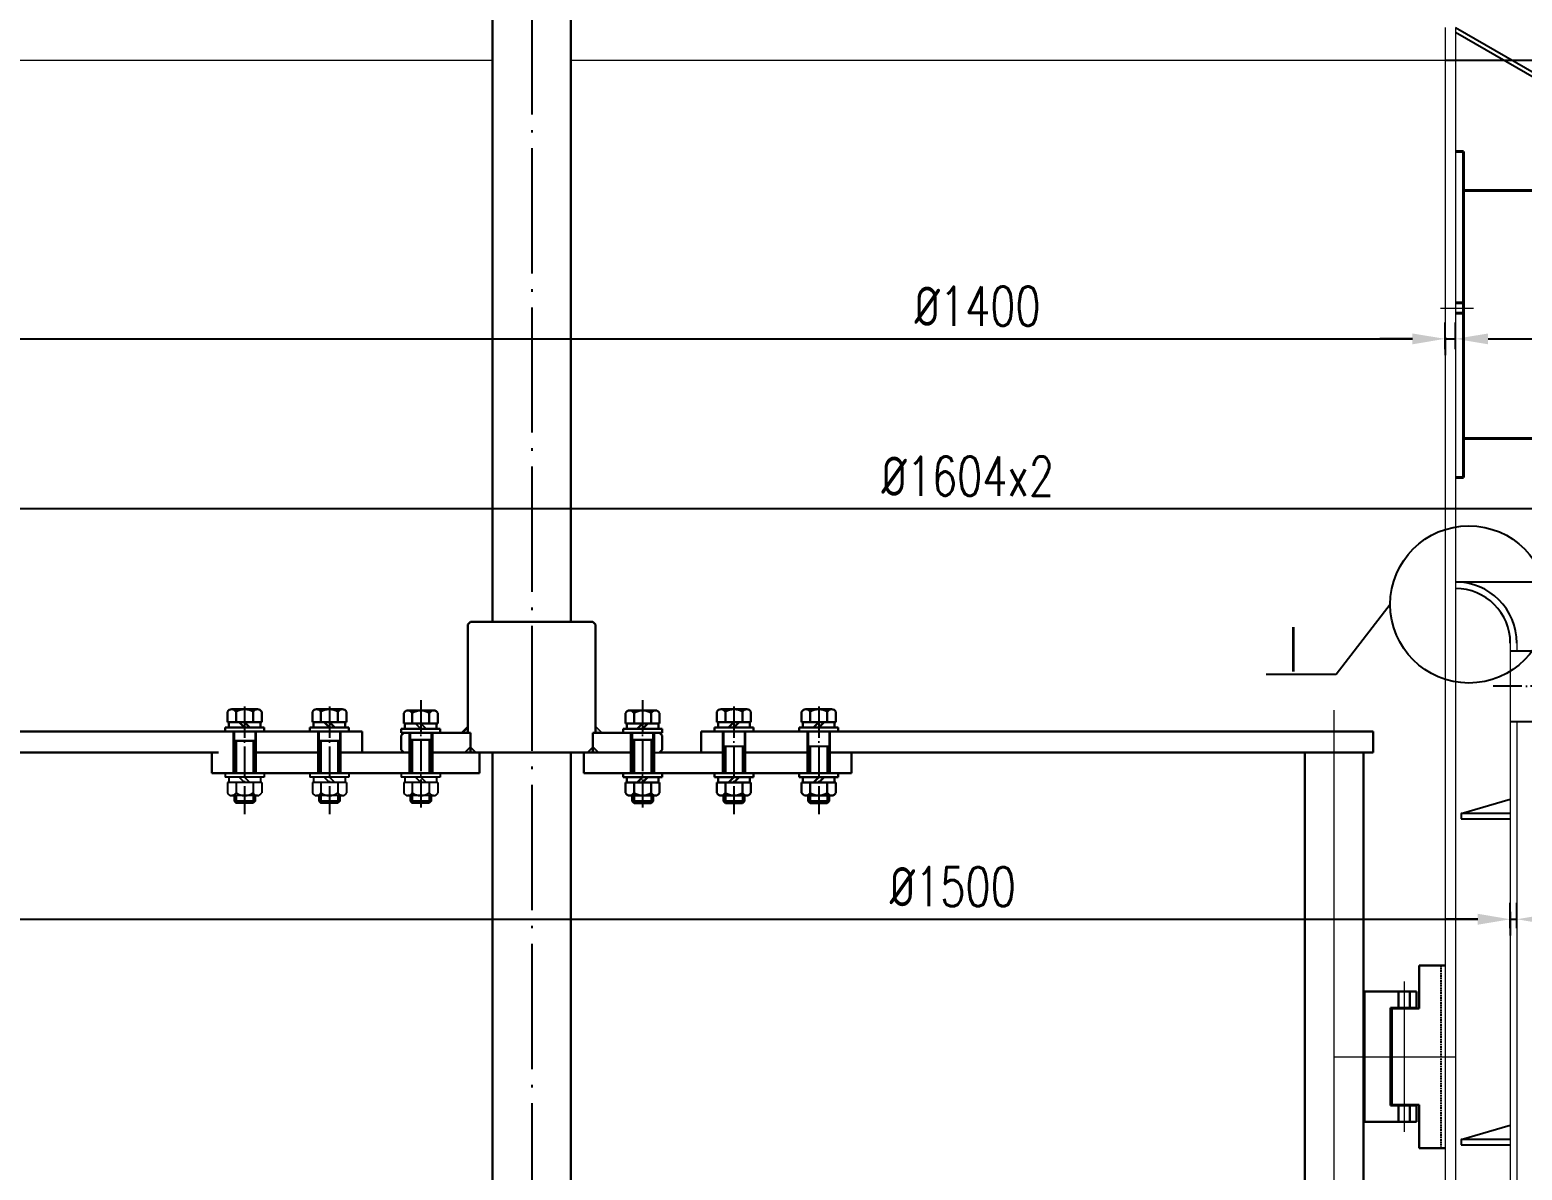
# Model space of a CAD drawing. Extents: x -14451 to -8511, y -379 to 8031.
# Drawn here: x -13166 to -12022, y 4303 to 5178 of the extents above; entities that cross this region are included whole.
import ezdxf

# ---------------------------------------------------------------- set-up
doc = ezdxf.new("R2010")
doc.units = 0
doc.header["$MEASUREMENT"] = 0
for name, pattern in [('ACAD_ISO04W100', [30.5, 24, -3, 0.5, -3]), ('ACAD_ISO05W100', [34, 24, -3, 0.5, -3, 0.5, -3]), ('CENTER', [50.8, 31.75, -6.35, 6.35, -6.35]), ('CONTINUOUS0', [0]), ('CONTINUOUS1', [0]), ('HIDDEN', [0.375, 0.25, -0.125])]:
    doc.linetypes.add(name, pattern=pattern)
doc.layers.get('DEFPOINTS').update_dxf_attribs({"linetype": 'CONTINUOUS'})
for name, color, linetype in [('003_THICK', 7, 'CONTINUOUS1'), ('004_THIN', 6, 'CONTINUOUS0'), ('1中心线', 3, 'ACAD_ISO04W100'), ('3轮廓', 7, 'CONTINUOUS'), ('4文字标注', 5, 'CONTINUOUS'), ('6断裂线', 6, 'ACAD_ISO05W100'), ('7虚线', 1, 'HIDDEN'), ('H', 7, 'CONTINUOUS')]:
    doc.layers.add(name, color=color, linetype=linetype)
for name, color, linetype, lineweight in [('中心线', 3, 'CENTER', 18), ('粗实线', 7, 'CONTINUOUS', 40), ('细实线', 5, 'CONTINUOUS', 18), ('轮廓线', 7, 'CONTINUOUS', 30)]:
    doc.layers.add(name, color=color, linetype=linetype, lineweight=lineweight)
doc.styles.add('样式 2', font='ROMANS.shx', dxfattribs={"width": 0.75, "bigfont": 'hmhz.shx'})
doc.dimstyles.new('1-4 装配总图', dxfattribs={"dimscale": 4, "dimtxt": 3, "dimasz": 2.5, "dimexe": 1.25, "dimexo": 0, "dimgap": 1, "dimtad": 1, "dimdec": 0, "dimdsep": 46, "dimtxsty": '样式 2', "dimcen": 2.5, "dimclrd": 256, "dimclre": 256, "dimclrt": 256, "dimadec": 0, "dimazin": 0, "dimtfac": 1, "dimtdec": 0, "dimtmove": 0, "dimatfit": 1, "dimfxl": 1, "dimtfill": 1, "dimtfillclr": 256, "dimlwd": -1, "dimarcsym": 0})

# ---------------------------------------------------------------- blocks, each defined once
blk = doc.blocks.new('*D80')
at = {"layer": '3轮廓', "color": 5, "lineweight": -2}
for p, q in [((-12081.2, 5154.4), (-11600.3, 5154.4)), ((-12081.2, 4154.4), (-11600.3, 4154.4))]:
    blk.add_line(p, q, dxfattribs=at)
at = {"layer": '3轮廓', "color": 5}
blk.add_line((-11612.8, 5129.4), (-11612.8, 4179.4), dxfattribs=at)
for points in [[(-11608.6, 5129.4), (-11616.9, 5129.4), (-11612.8, 5154.4)], [(-11616.9, 4179.4), (-11608.6, 4179.4), (-11612.8, 4154.4)]]:
    blk.add_solid(points, dxfattribs=at)
at = {"layer": 'DEFPOINTS', "color": 0}
for p in [(-12081.2, 5154.4), (-12081.2, 4154.4), (-11612.8, 4154.4)]:
    blk.add_point(p, dxfattribs=at)
at = {"layer": '3轮廓', "color": 5, "insert": (-11637.8, 4654.4), "char_height": 30, "attachment_point": 5, "rotation": 90, "style": '样式 2'}
blk.add_mtext('1000', dxfattribs=at)
blk = doc.blocks.new('*D81')
at = {"layer": '3轮廓', "color": 5, "lineweight": -2}
for p, q in [((-12081.2, 4932.8), (-12081.2, 4953.3)), ((-12073.2, 4932.8), (-12073.2, 4953.3))]:
    blk.add_line(p, q, dxfattribs=at)
at = {"layer": '3轮廓', "color": 5}
for p, q in [((-12106.2, 4940.8), (-12131.2, 4940.8)), ((-12081.2, 4940.8), (-12073.2, 4940.8)), ((-12048.2, 4940.8), (-11988.2, 4940.8))]:
    blk.add_line(p, q, dxfattribs=at)
for points in [[(-12106.2, 4936.6), (-12106.2, 4944.9), (-12081.2, 4940.8)], [(-12048.2, 4944.9), (-12048.2, 4936.6), (-12073.2, 4940.8)]]:
    blk.add_solid(points, dxfattribs=at)
at = {"layer": 'DEFPOINTS', "color": 0}
for p in [(-12073.2, 4940.8), (-12081.2, 4932.8), (-12073.2, 4932.8)]:
    blk.add_point(p, dxfattribs=at)
at = {"layer": '3轮廓', "color": 5, "insert": (-12005.7, 4965.8), "char_height": 30, "attachment_point": 5, "style": '样式 2'}
blk.add_mtext('8', dxfattribs=at)
blk = doc.blocks.new('*D85')
at = {"layer": '3轮廓', "color": 5, "lineweight": -2}
for p, q in [((-12728.9, 6930.7), (-11444.2, 6930.7)), ((-13030, 3612.7), (-11444.2, 3612.7))]:
    blk.add_line(p, q, dxfattribs=at)
at = {"layer": '3轮廓', "color": 5}
blk.add_line((-11456.7, 6905.7), (-11456.7, 3637.7), dxfattribs=at)
for points in [[(-11452.5, 6905.7), (-11460.8, 6905.7), (-11456.7, 6930.7)], [(-11460.8, 3637.7), (-11452.5, 3637.7), (-11456.7, 3612.7)]]:
    blk.add_solid(points, dxfattribs=at)
at = {"layer": 'DEFPOINTS', "color": 0}
for p in [(-12728.9, 6930.7), (-13030, 3612.7), (-11456.7, 3612.7)]:
    blk.add_point(p, dxfattribs=at)
at = {"layer": '3轮廓', "color": 5, "insert": (-11481.7, 5271.7), "char_height": 30, "attachment_point": 5, "rotation": 90, "style": '样式 2'}
blk.add_mtext('~3450', dxfattribs=at)
blk = doc.blocks.new('*D86')
at = {"layer": '3轮廓', "color": 5, "lineweight": -2}
for p, q in [((-13481.2, 4942.2), (-13481.2, 4928.3)), ((-12081.2, 4942.2), (-12081.2, 4928.3))]:
    blk.add_line(p, q, dxfattribs=at)
at = {"layer": '3轮廓', "color": 5}
blk.add_line((-13456.2, 4940.8), (-12106.2, 4940.8), dxfattribs=at)
for points in [[(-13456.2, 4944.9), (-13456.2, 4936.6), (-13481.2, 4940.8)], [(-12106.2, 4936.6), (-12106.2, 4944.9), (-12081.2, 4940.8)]]:
    blk.add_solid(points, dxfattribs=at)
at = {"layer": 'DEFPOINTS', "color": 0}
for p in [(-13481.2, 4942.2), (-12081.2, 4942.2), (-12081.2, 4940.8)]:
    blk.add_point(p, dxfattribs=at)
at = {"layer": '3轮廓', "color": 5, "insert": (-12439.5, 4965.8), "char_height": 30, "attachment_point": 5, "style": '样式 2'}
blk.add_mtext('{{\\fISOCPEUR|b0|i0|c0|p22;%%c}1400}', dxfattribs=at)
blk = doc.blocks.new('*D87')
at = {"layer": '3轮廓', "color": 5, "lineweight": -2}
for p, q in [((-13584.2, 4810.5), (-13584.2, 4823)), ((-11978.2, 4810.5), (-11978.2, 4823))]:
    blk.add_line(p, q, dxfattribs=at)
at = {"layer": '3轮廓', "color": 5}
blk.add_line((-12003.2, 4810.5), (-13559.2, 4810.5), dxfattribs=at)
for points in [[(-13559.2, 4814.6), (-13559.2, 4806.3), (-13584.2, 4810.5)], [(-12003.2, 4806.3), (-12003.2, 4814.6), (-11978.2, 4810.5)]]:
    blk.add_solid(points, dxfattribs=at)
at = {"layer": 'DEFPOINTS', "color": 0}
for p in [(-13584.2, 4810.5), (-13584.2, 4810.5), (-11978.2, 4810.5)]:
    blk.add_point(p, dxfattribs=at)
at = {"layer": '3轮廓', "color": 5, "insert": (-12447, 4835.5), "char_height": 30, "attachment_point": 5, "style": '样式 2'}
blk.add_mtext('{{\\fISOCPEUR|b0|i0|c134|p0;%%c}1604x2}', dxfattribs=at)
blk = doc.blocks.new('*D93')
at = {"layer": '3轮廓', "color": 5, "lineweight": -2}
for p, q in [((-12073.2, 4754.4), (-11725.1, 4754.4)), ((-11978.2, 4154.4), (-11725.1, 4154.4))]:
    blk.add_line(p, q, dxfattribs=at)
at = {"layer": '3轮廓', "color": 5}
blk.add_line((-11737.6, 4729.4), (-11737.6, 4179.4), dxfattribs=at)
for points in [[(-11733.4, 4729.4), (-11741.7, 4729.4), (-11737.6, 4754.4)], [(-11741.7, 4179.4), (-11733.4, 4179.4), (-11737.6, 4154.4)]]:
    blk.add_solid(points, dxfattribs=at)
at = {"layer": 'DEFPOINTS', "color": 0}
for p in [(-12073.2, 4754.4), (-11978.2, 4154.4), (-11737.6, 4154.4)]:
    blk.add_point(p, dxfattribs=at)
at = {"layer": '3轮廓', "color": 5, "insert": (-11762.6, 4454.4), "char_height": 30, "attachment_point": 5, "rotation": 90, "style": '样式 2', "bg_fill": 3, "box_fill_scale": 1.25, "bg_fill_color": 256, "bg_fill_true_color": 13158600, "bg_fill_transparency": 0}
blk.add_mtext('600', dxfattribs=at)
blk = doc.blocks.new('*D94')
at = {"layer": '3轮廓', "color": 5, "lineweight": -2}
for p, q in [((-13531.2, 4501.5), (-13531.2, 4483.3)), ((-12031.2, 4501.5), (-12031.2, 4483.3))]:
    blk.add_line(p, q, dxfattribs=at)
at = {"layer": '3轮廓', "color": 5}
blk.add_line((-13506.2, 4495.8), (-12056.2, 4495.8), dxfattribs=at)
for points in [[(-13506.2, 4500), (-13506.2, 4491.6), (-13531.2, 4495.8)], [(-12056.2, 4491.6), (-12056.2, 4500), (-12031.2, 4495.8)]]:
    blk.add_solid(points, dxfattribs=at)
at = {"layer": 'DEFPOINTS', "color": 0}
for p in [(-13531.2, 4501.5), (-12031.2, 4501.5), (-12031.2, 4495.8)]:
    blk.add_point(p, dxfattribs=at)
at = {"layer": '3轮廓', "color": 5, "insert": (-12458.5, 4520.8), "char_height": 30, "attachment_point": 5, "style": '样式 2', "bg_fill": 3, "box_fill_scale": 1.25, "bg_fill_color": 256, "bg_fill_true_color": 13158600, "bg_fill_transparency": 0}
blk.add_mtext('{{\\fISOCPEUR|b0|i0|c0|p22;%%c}1500}', dxfattribs=at)
blk = doc.blocks.new('*D95')
at = {"layer": '3轮廓', "color": 5, "lineweight": -2}
for p, q in [((-12031.2, 4489), (-12031.2, 4508.3)), ((-12026.2, 4489), (-12026.2, 4508.3))]:
    blk.add_line(p, q, dxfattribs=at)
at = {"layer": '3轮廓', "color": 5}
for p, q in [((-12056.2, 4495.8), (-12081.2, 4495.8)), ((-12031.2, 4495.8), (-12026.2, 4495.8)), ((-12001.2, 4495.8), (-11941.2, 4495.8))]:
    blk.add_line(p, q, dxfattribs=at)
for points in [[(-12056.2, 4491.6), (-12056.2, 4500), (-12031.2, 4495.8)], [(-12001.2, 4500), (-12001.2, 4491.6), (-12026.2, 4495.8)]]:
    blk.add_solid(points, dxfattribs=at)
at = {"layer": 'DEFPOINTS', "color": 0}
for p in [(-12026.2, 4495.8), (-12031.2, 4489), (-12026.2, 4489)]:
    blk.add_point(p, dxfattribs=at)
at = {"layer": '3轮廓', "color": 5, "insert": (-11958.7, 4520.8), "char_height": 30, "attachment_point": 5, "style": '样式 2', "bg_fill": 3, "box_fill_scale": 1.25, "bg_fill_color": 256, "bg_fill_true_color": 13158600, "bg_fill_transparency": 0}
blk.add_mtext('5', dxfattribs=at)

msp = doc.modelspace()

# ---------------------------------------------------------------- hatches: boundary and pattern name
at = {"layer": '4文字标注'}
for points in [[(-12830.19301, 4644.34758), (-12830.19301, 4642.84758), (-12834.26551, 4638.77509), (-12835.76551, 4638.77509)], [(-12732.19301, 4644.34758), (-12732.19301, 4642.84758), (-12728.12052, 4638.77509), (-12726.62052, 4638.77509)]]:
    msp.add_hatch(color=256, dxfattribs=at).paths.add_polyline_path(points)
h = msp.add_hatch(color=256, dxfattribs=at)
h.paths.add_polyline_path([(-12830.19301, 4642.84758), (-12834.26551, 4638.77509), (-12830.19301, 4638.77509)])
h.paths.add_polyline_path([(-12828.19301, 4627.92008), (-12832.338, 4623.77509), (-12828.19301, 4623.77509)])
h.paths.add_polyline_path([(-12828.19301, 4627.92008), (-12828.19301, 4623.77509), (-12824.04803, 4623.77509)])
h = msp.add_hatch(color=256, dxfattribs=at)
h.paths.add_polyline_path([(-12732.19301, 4642.84758), (-12728.12052, 4638.77509), (-12732.19301, 4638.77509)])
h.paths.add_polyline_path([(-12734.19301, 4627.92008), (-12730.04803, 4623.77509), (-12734.19301, 4623.77509)])
h.paths.add_polyline_path([(-12734.19301, 4627.92008), (-12734.19301, 4623.77509), (-12738.338, 4623.77509)])

# ---------------------------------------------------------------- linework, layer by layer
at = {"layer": '003_THICK'}
for points in [[(-12870.29301, 4645.87509), (-12866.19301, 4641.77509)], [(-12866.19301, 4645.87509), (-12862.09301, 4641.77509)], [(-13009.19301, 4639.77509), (-13009.19301, 4607.77509)], [(-12993.19301, 4639.77509), (-12993.19301, 4607.77509)], [(-12944.19301, 4639.77509), (-12944.19301, 4607.77509)], [(-12928.19301, 4639.77509), (-12928.19301, 4607.77509)], [(-12874.19301, 4638.77509), (-12874.19301, 4607.77509)], [(-12858.19301, 4638.77509), (-12858.19301, 4607.77509)], [(-12634.19301, 4639.77509), (-12634.19301, 4607.77509)], [(-12618.19301, 4639.77509), (-12618.19301, 4607.77509)], [(-12569.19301, 4639.77509), (-12569.19301, 4607.77509)], [(-12553.19301, 4639.77509), (-12553.19301, 4607.77509)], [(-12634.19301, 4628.47509), (-12618.19301, 4628.47509)], [(-12569.19301, 4628.47509), (-12553.19301, 4628.47509)], [(-13016.19301, 4607.77509), (-13016.19301, 4604.77509)], [(-12986.19301, 4604.77509), (-13016.19301, 4604.77509)], [(-12988.10801, 4600.67509), (-13014.27801, 4600.67509)], [(-13014.27801, 4600.67509), (-13014.27801, 4592.67509)], [(-13013.29301, 4604.77509), (-13013.29301, 4600.67509)], [(-13007.73551, 4600.67509), (-13007.73551, 4592.67509)], [(-13005.29301, 4604.77509), (-13001.19301, 4600.67509)], [(-13001.19301, 4604.77509), (-12997.09301, 4600.67509)], [(-12994.65051, 4600.67509), (-12994.65051, 4592.67509)], [(-12989.09301, 4604.77509), (-12989.09301, 4600.67509)], [(-12988.10801, 4600.67509), (-12988.10801, 4592.67509)], [(-12986.19301, 4607.77509), (-12986.19301, 4604.77509)], [(-12951.19301, 4607.77509), (-12951.19301, 4604.77509)], [(-12921.19301, 4604.77509), (-12951.19301, 4604.77509)], [(-12923.10801, 4600.67509), (-12949.27801, 4600.67509)], [(-12949.27801, 4600.67509), (-12949.27801, 4592.67509)], [(-12948.29301, 4604.77509), (-12948.29301, 4600.67509)], [(-12942.73551, 4600.67509), (-12942.73551, 4592.67509)], [(-12940.29301, 4604.77509), (-12936.19301, 4600.67509)], [(-12936.19301, 4604.77509), (-12932.09301, 4600.67509)], [(-12929.65051, 4600.67509), (-12929.65051, 4592.67509)], [(-12924.09301, 4604.77509), (-12924.09301, 4600.67509)], [(-12923.10801, 4600.67509), (-12923.10801, 4592.67509)], [(-12921.19301, 4607.77509), (-12921.19301, 4604.77509)], [(-12881.19301, 4607.77509), (-12881.19301, 4604.77509)], [(-12851.19301, 4604.77509), (-12881.19301, 4604.77509)], [(-12853.10801, 4600.67509), (-12879.27801, 4600.67509)], [(-12879.27801, 4600.67509), (-12879.27801, 4592.67509)], [(-12878.29301, 4604.77509), (-12878.29301, 4600.67509)], [(-12872.73551, 4600.67509), (-12872.73551, 4592.67509)], [(-12870.29301, 4604.77509), (-12866.19301, 4600.67509)], [(-12866.19301, 4604.77509), (-12862.09301, 4600.67509)], [(-12859.65051, 4600.67509), (-12859.65051, 4592.67509)], [(-12854.09301, 4604.77509), (-12854.09301, 4600.67509)], [(-12853.10801, 4600.67509), (-12853.10801, 4592.67509)], [(-12851.19301, 4607.77509), (-12851.19301, 4604.77509)], [(-12991.37926, 4590.67509), (-13011.00676, 4590.67509)], [(-13009.19301, 4590.67509), (-13009.19301, 4586.37509)], [(-12993.19301, 4586.37509), (-13009.19301, 4586.37509)], [(-13009.19301, 4586.37509), (-13007.69301, 4584.87509)], [(-12993.19301, 4586.37509), (-12994.69301, 4584.87509)], [(-12993.19301, 4590.67509), (-12993.19301, 4586.37509)], [(-12926.37926, 4590.67509), (-12946.00676, 4590.67509)], [(-12944.19301, 4590.67509), (-12944.19301, 4586.37509)], [(-12944.19301, 4586.37509), (-12942.69301, 4584.87509)], [(-12928.19301, 4586.37509), (-12944.19301, 4586.37509)], [(-12928.19301, 4586.37509), (-12929.69301, 4584.87509)], [(-12928.19301, 4590.67509), (-12928.19301, 4586.37509)], [(-12856.37926, 4590.67509), (-12876.00676, 4590.67509)], [(-12874.19301, 4590.67509), (-12874.19301, 4586.37509)], [(-12858.19301, 4586.37509), (-12874.19301, 4586.37509)], [(-12874.19301, 4586.37509), (-12872.69301, 4584.87509)], [(-12858.19301, 4586.37509), (-12859.69301, 4584.87509)], [(-12858.19301, 4590.67509), (-12858.19301, 4586.37509)], [(-12994.69301, 4584.87509), (-13007.69301, 4584.87509)], [(-12929.69301, 4584.87509), (-12942.69301, 4584.87509)], [(-12859.69301, 4584.87509), (-12872.69301, 4584.87509)]]:
    msp.add_lwpolyline(points, dxfattribs=at)
for points in [[(-13014.27895, 4592.67691, 0.6117695415), (-13007.73458, 4592.67691, 0.6117695415)], [(-13007.73843, 4592.67706, 0.3058580758), (-12994.64759, 4592.67706, 0.3058580758)], [(-12994.65145, 4592.67691, 0.6117695415), (-12988.10708, 4592.67691, 0.6117695415)], [(-12949.27895, 4592.67691, 0.6117695415), (-12942.73458, 4592.67691, 0.6117695415)], [(-12942.73843, 4592.67706, 0.3058580758), (-12929.64759, 4592.67706, 0.3058580758)], [(-12929.65145, 4592.67691, 0.6117695415), (-12923.10708, 4592.67691, 0.6117695415)], [(-12879.27895, 4592.67691, 0.6117695415), (-12872.73458, 4592.67691, 0.6117695415)], [(-12872.73843, 4592.67706, 0.3058580758), (-12859.64759, 4592.67706, 0.3058580758)], [(-12859.65145, 4592.67691, 0.6117695415), (-12853.10708, 4592.67691, 0.6117695415)]]:
    msp.add_lwpolyline(points, format="xyb", dxfattribs=at)
at = {"layer": '004_THIN'}
for points in [[(-13007.69301, 4632.47509), (-13007.69301, 4607.77509)], [(-12994.69301, 4632.47509), (-12994.69301, 4607.77509)], [(-12942.69301, 4632.47509), (-12942.69301, 4607.77509)], [(-12929.69301, 4632.47509), (-12929.69301, 4607.77509)], [(-12872.69301, 4633.47509), (-12872.69301, 4607.77509)], [(-12859.69301, 4633.47509), (-12859.69301, 4607.77509)], [(-12702.69301, 4633.47509), (-12702.69301, 4607.77509)], [(-12689.69301, 4633.47509), (-12689.69301, 4607.77509)], [(-12632.69301, 4628.47509), (-12632.69301, 4607.77509)], [(-12619.69301, 4628.47509), (-12619.69301, 4607.77509)], [(-12567.69301, 4628.47509), (-12567.69301, 4607.77509)], [(-12554.69301, 4628.47509), (-12554.69301, 4607.77509)], [(-13007.69301, 4590.67509), (-13007.69301, 4584.87509)], [(-12994.69301, 4590.67509), (-12994.69301, 4584.87509)], [(-12942.69301, 4590.67509), (-12942.69301, 4584.87509)], [(-12929.69301, 4590.67509), (-12929.69301, 4584.87509)], [(-12872.69301, 4590.67509), (-12872.69301, 4584.87509)], [(-12859.69301, 4590.67509), (-12859.69301, 4584.87509)], [(-12702.69301, 4590.67509), (-12702.69301, 4584.87509)], [(-12689.69301, 4590.67509), (-12689.69301, 4584.87509)], [(-12632.69301, 4590.67509), (-12632.69301, 4584.87509)], [(-12619.69301, 4590.67509), (-12619.69301, 4584.87509)], [(-12567.69301, 4590.67509), (-12567.69301, 4584.87509)], [(-12554.69301, 4590.67509), (-12554.69301, 4584.87509)]]:
    msp.add_lwpolyline(points, dxfattribs=at)
at = {"layer": '1中心线', "ltscale": 4}
msp.add_line((-12781.19301, 6062.87036), (-12781.19301, 3651.69005), dxfattribs=at)
at = {"layer": '1中心线'}
for p, q in [((-11869.76674, 4674.4281), (-12044.42284, 4674.4281)), ((-13001.19301, 4658.83624), (-13001.19301, 4576.42319)), ((-12936.19301, 4658.83624), (-12936.19301, 4576.42319)), ((-12866.19301, 4663.83624), (-12866.19301, 4581.42319)), ((-12696.19301, 4663.83624), (-12696.19301, 4581.42319)), ((-12626.19301, 4658.83624), (-12626.19301, 4576.42319)), ((-12561.19301, 4658.83624), (-12561.19301, 4576.42319))]:
    msp.add_line(p, q, dxfattribs=at)
at = {"layer": '1中心线', "ltscale": 0.5}
for p, q in [((-12830.19301, 4642.84758), (-12834.26551, 4638.77509)), ((-12828.26551, 4627.84758), (-12832.338, 4623.77509)), ((-12828.12052, 4627.84758), (-12824.04803, 4623.77509)), ((-12734.26551, 4627.84758), (-12738.338, 4623.77509)), ((-12734.12052, 4627.84758), (-12730.04803, 4623.77509))]:
    msp.add_line(p, q, dxfattribs=at)
at = {"layer": '4文字标注'}
for p, q in [((-12123.20403, 4737.18372), (-12164.57375, 4683.36504)), ((-12164.57375, 4683.36504), (-12218.29433, 4683.36504))]:
    msp.add_line(p, q, dxfattribs=at)
msp.add_circle((-12062.94632, 4737.18372), 60.25771, dxfattribs=at)
at = {"layer": '6断裂线', "ltscale": 10}
for p, q in [((-12073.19301, 5179.4281), (-11978.19301, 5124.57982)), ((-12073.19246, 5175.96368), (-11978.19301, 5121.11572))]:
    msp.add_line(p, q, dxfattribs=at)
at = {"layer": '7虚线', "ltscale": 5}
msp.add_line((-12084.56192, 4460.4281), (-12084.56192, 4320.4281), dxfattribs=at)
at = {"layer": 'H', "ltscale": 0.3}
for p, q in [((-12875.19301, 4638.77509), (-12875.19301, 4607.77509)), ((-12857.19301, 4638.77509), (-12857.19301, 4607.77509)), ((-12734.19301, 4638.77509), (-12734.19301, 4623.77509)), ((-12733.69301, 4623.77509), (-12704.19301, 4623.77509)), ((-12688.19301, 4623.77509), (-12683.19301, 4623.77509))]:
    msp.add_line(p, q, dxfattribs=at)
at = {"layer": '中心线'}
msp.add_line((-12084.71624, 4964.4281), (-12059.50719, 4964.4281), dxfattribs=at)
at = {"layer": '中心线', "ltscale": 20}
msp.add_line((-12166.19301, 4129.4281), (-12166.19301, 4656.04354), dxfattribs=at)
at = {"layer": '中心线', "ltscale": 10}
for p, q in [((-12112.56192, 4448.11802), (-12112.56192, 4332.73817)), ((-12112.56192, 4435.46273), (-12112.56192, 4345.39346))]:
    msp.add_line(p, q, dxfattribs=at)
at = {"layer": '中心线', "ltscale": 5}
msp.add_line((-12165.56192, 4390.4281), (-12073.19301, 4390.4281), dxfattribs=at)
at = {"layer": '粗实线'}
for p, q in [((-12073.19301, 5084.4281), (-12067.19301, 5084.4281)), ((-12067.19301, 5084.4281), (-12067.19301, 4834.4281)), ((-11925.19301, 5054.4281), (-12067.19301, 5054.4281)), ((-12067.19301, 4968.4281), (-12073.19301, 4968.4281)), ((-12067.19301, 4960.4281), (-12073.19301, 4960.4281)), ((-12067.19301, 4864.4281), (-11770.19301, 4864.4281)), ((-12073.19301, 4834.4281), (-12067.19301, 4834.4281))]:
    msp.add_line(p, q, dxfattribs=at)
at = {"layer": '细实线', "color": 0}
for p, q in [((-12081.19301, 5179.4281), (-12081.19301, 4129.4281)), ((-12073.19301, 5179.4281), (-12073.19301, 4129.4281)), ((-13489.19301, 5154.4281), (-12811.19301, 5154.4281)), ((-12751.19301, 5154.4281), (-12073.19301, 5154.4281)), ((-12026.19301, 4707.4281), (-12026.19301, 4701.48861))]:
    msp.add_line(p, q, dxfattribs=at)
at = {"layer": '轮廓线'}
for p, q in [((-12811.19301, 4723.77509), (-12811.19301, 5570.72846)), ((-12751.19301, 4723.77509), (-12751.19301, 5570.72846)), ((-12830.19301, 4721.77509), (-12828.19301, 4723.77509)), ((-12734.19301, 4723.77509), (-12828.19301, 4723.77509)), ((-12734.19301, 4723.77509), (-12732.19301, 4721.77509)), ((-12830.19301, 4721.77509), (-12830.19301, 4638.77509)), ((-12732.19301, 4721.77509), (-12732.19301, 4638.77509)), ((-13426.19301, 4639.77509), (-12911.19301, 4639.77509)), ((-13009.69301, 4639.77509), (-13009.69301, 4607.77509)), ((-12992.69301, 4639.77509), (-12992.69301, 4607.77509)), ((-12944.69301, 4639.77509), (-12944.69301, 4607.77509)), ((-12927.69301, 4639.77509), (-12927.69301, 4607.77509)), ((-12911.19301, 4639.77509), (-12911.19301, 4623.77509)), ((-12881.19301, 4638.77509), (-12828.19301, 4638.77509)), ((-12879.19301, 4638.77509), (-12881.19301, 4636.77509)), ((-12881.19301, 4636.77509), (-12881.19301, 4625.77509)), ((-12828.19301, 4638.77509), (-12828.19301, 4623.77509)), ((-12734.19301, 4638.77509), (-12734.19301, 4623.77509)), ((-12681.19301, 4638.77509), (-12734.19301, 4638.77509)), ((-12705.19301, 4638.77509), (-12705.19301, 4607.77509)), ((-12687.19301, 4638.77509), (-12687.19301, 4607.77509)), ((-12683.19301, 4638.77509), (-12681.19301, 4636.77509)), ((-12681.19301, 4636.77509), (-12681.19301, 4625.77509)), ((-12651.19301, 4639.77509), (-12651.19301, 4623.77509)), ((-12136.19301, 4639.77509), (-12651.19301, 4639.77509)), ((-12634.69301, 4639.77509), (-12634.69301, 4607.77509)), ((-12617.69301, 4639.77509), (-12617.69301, 4607.77509)), ((-12569.69301, 4639.77509), (-12569.69301, 4607.77509)), ((-12552.69301, 4639.77509), (-12552.69301, 4607.77509)), ((-12136.19301, 4623.77509), (-12136.19301, 4639.77509)), ((-13021.19301, 4623.77509), (-13426.19301, 4623.77509)), ((-13026.19301, 4623.77509), (-13026.19301, 4607.77509)), ((-12944.19301, 4623.77509), (-12993.19301, 4623.77509)), ((-12911.19301, 4623.77509), (-12928.19301, 4623.77509)), ((-12911.19301, 4623.77509), (-12879.19301, 4623.77509)), ((-12879.19301, 4623.77509), (-12881.19301, 4625.77509)), ((-12879.19301, 4623.77509), (-12874.19301, 4623.77509)), ((-12858.19301, 4623.77509), (-12826.19301, 4623.77509)), ((-12729.19301, 4623.77509), (-12833.19301, 4623.77509)), ((-12821.19301, 4607.77509), (-12821.19301, 4623.77509)), ((-12811.19301, 4098.40778), (-12811.19301, 4623.77509)), ((-12751.19301, 4098.40778), (-12751.19301, 4623.77509)), ((-12741.19301, 4607.77509), (-12741.19301, 4623.77509)), ((-12736.19301, 4623.77509), (-12704.19301, 4623.77509)), ((-12683.19301, 4623.77509), (-12681.19301, 4625.77509)), ((-12683.19301, 4623.77509), (-12634.19301, 4623.77509)), ((-12569.19301, 4623.77509), (-12618.19301, 4623.77509)), ((-12618.19301, 4623.77509), (-12569.19301, 4623.77509)), ((-12536.19301, 4623.77509), (-12553.19301, 4623.77509)), ((-12553.19301, 4623.77509), (-12536.19301, 4623.77509)), ((-12541.19301, 4623.77509), (-12136.19301, 4623.77509)), ((-12536.19301, 4623.77509), (-12536.19301, 4607.77509)), ((-12536.19301, 4623.77509), (-12536.19301, 4607.77509)), ((-12188.69301, 4129.4281), (-12188.69301, 4623.77509)), ((-12143.69301, 4129.4281), (-12143.69301, 4623.77509)), ((-13026.19301, 4607.77509), (-12821.19301, 4607.77509)), ((-12741.19301, 4607.77509), (-12536.19301, 4607.77509)), ((-12101.06192, 4460.4281), (-12101.06192, 4427.4281)), ((-12101.06192, 4460.4281), (-12081.19301, 4460.4281)), ((-12143.06192, 4440.4281), (-12143.06192, 4340.4281)), ((-12143.06192, 4440.4281), (-12103.06192, 4440.4281)), ((-12116.81192, 4440.4281), (-12116.81192, 4427.9281)), ((-12108.31192, 4440.4281), (-12108.31192, 4427.9281)), ((-12103.06192, 4440.4281), (-12103.06192, 4427.9281)), ((-12123.06192, 4427.9281), (-12123.06192, 4352.9281)), ((-12103.06192, 4427.9281), (-12123.06192, 4427.9281)), ((-12122.06192, 4427.4281), (-12122.06192, 4353.4281)), ((-12122.06192, 4427.4281), (-12101.06192, 4427.4281)), ((-12103.06192, 4352.9281), (-12123.06192, 4352.9281)), ((-12122.06192, 4353.4281), (-12101.06192, 4353.4281)), ((-12116.81192, 4340.4281), (-12116.81192, 4352.9281)), ((-12108.31192, 4340.4281), (-12108.31192, 4352.9281)), ((-12103.06192, 4340.4281), (-12103.06192, 4352.9281)), ((-12101.06192, 4353.4281), (-12101.06192, 4320.4281)), ((-12143.06192, 4340.4281), (-12103.06192, 4340.4281)), ((-12101.06192, 4320.4281), (-12081.19301, 4320.4281))]:
    msp.add_line(p, q, dxfattribs=at)
for points in [[(-13007.73458, 4654.87327, 0.6117689418), (-13014.27894, 4654.87327, 0.6117689418)], [(-12994.64758, 4654.87312, 0.305858553), (-13007.73844, 4654.87312, 0.305858553)], [(-12988.10708, 4654.87327, 0.6117689418), (-12994.65144, 4654.87327, 0.6117689418)], [(-12942.73458, 4654.87327, 0.6117689418), (-12949.27894, 4654.87327, 0.6117689418)], [(-12929.64758, 4654.87312, 0.305858553), (-12942.73844, 4654.87312, 0.305858553)], [(-12923.10708, 4654.87327, 0.6117689418), (-12929.65144, 4654.87327, 0.6117689418)], [(-12872.73458, 4653.87327, 0.6117689418), (-12879.27894, 4653.87327, 0.6117689418)], [(-12859.64758, 4653.87312, 0.305858553), (-12872.73844, 4653.87312, 0.305858553)], [(-12853.10708, 4653.87327, 0.6117689418), (-12859.65144, 4653.87327, 0.6117689418)], [(-12709.27894, 4653.87327, -0.6117689418), (-12702.73458, 4653.87327, -0.6117689418)], [(-12702.73844, 4653.87312, -0.305858553), (-12689.64758, 4653.87312, -0.305858553)], [(-12689.65144, 4653.87327, -0.6117689418), (-12683.10708, 4653.87327, -0.6117689418)], [(-12639.27894, 4654.87327, -0.6117689418), (-12632.73458, 4654.87327, -0.6117689418)], [(-12632.73844, 4654.87312, -0.305858553), (-12619.64758, 4654.87312, -0.305858553)], [(-12619.65144, 4654.87327, -0.6117689418), (-12613.10708, 4654.87327, -0.6117689418)], [(-12574.27894, 4654.87327, -0.6117689418), (-12567.73458, 4654.87327, -0.6117689418)], [(-12567.73844, 4654.87312, -0.305858553), (-12554.64758, 4654.87312, -0.305858553)], [(-12554.65144, 4654.87327, -0.6117689418), (-12548.10708, 4654.87327, -0.6117689418)], [(-12702.73458, 4592.67691, -0.6117695415), (-12709.27895, 4592.67691, -0.6117695415)], [(-12689.64759, 4592.67706, -0.3058580758), (-12702.73843, 4592.67706, -0.3058580758)], [(-12683.10708, 4592.67691, -0.6117695415), (-12689.65145, 4592.67691, -0.6117695415)], [(-12632.73458, 4592.67691, -0.6117695415), (-12639.27895, 4592.67691, -0.6117695415)], [(-12619.64759, 4592.67706, -0.3058580758), (-12632.73843, 4592.67706, -0.3058580758)], [(-12613.10708, 4592.67691, -0.6117695415), (-12619.65145, 4592.67691, -0.6117695415)], [(-12567.73458, 4592.67691, -0.6117695415), (-12574.27895, 4592.67691, -0.6117695415)], [(-12554.64759, 4592.67706, -0.3058580758), (-12567.73843, 4592.67706, -0.3058580758)], [(-12548.10708, 4592.67691, -0.6117695415), (-12554.65145, 4592.67691, -0.6117695415)]]:
    msp.add_lwpolyline(points, format="xyb", dxfattribs=at)
for points in [[(-13014.27801, 4654.87509), (-13014.27801, 4646.87509)], [(-12991.37926, 4656.87509), (-13011.00676, 4656.87509)], [(-13007.73551, 4654.87509), (-13007.73551, 4646.87509)], [(-12994.65051, 4654.87509), (-12994.65051, 4646.87509)], [(-12988.10801, 4654.87509), (-12988.10801, 4646.87509)], [(-12949.27801, 4654.87509), (-12949.27801, 4646.87509)], [(-12926.37926, 4656.87509), (-12946.00676, 4656.87509)], [(-12942.73551, 4654.87509), (-12942.73551, 4646.87509)], [(-12929.65051, 4654.87509), (-12929.65051, 4646.87509)], [(-12923.10801, 4654.87509), (-12923.10801, 4646.87509)], [(-12856.37926, 4655.87509), (-12876.00676, 4655.87509)], [(-12706.00676, 4655.87509), (-12686.37926, 4655.87509)], [(-12639.27801, 4654.87509), (-12639.27801, 4646.87509)], [(-12636.00676, 4656.87509), (-12616.37926, 4656.87509)], [(-12632.73551, 4654.87509), (-12632.73551, 4646.87509)], [(-12619.65051, 4654.87509), (-12619.65051, 4646.87509)], [(-12613.10801, 4654.87509), (-12613.10801, 4646.87509)], [(-12574.27801, 4654.87509), (-12574.27801, 4646.87509)], [(-12571.00676, 4656.87509), (-12551.37926, 4656.87509)], [(-12567.73551, 4654.87509), (-12567.73551, 4646.87509)], [(-12554.65051, 4654.87509), (-12554.65051, 4646.87509)], [(-12548.10801, 4654.87509), (-12548.10801, 4646.87509)], [(-12988.10801, 4646.87509), (-13014.27801, 4646.87509)], [(-13013.29301, 4646.87509), (-13013.29301, 4642.77509)], [(-13005.29301, 4646.87509), (-13001.19301, 4642.77509)], [(-13001.19301, 4646.87509), (-12997.09301, 4642.77509)], [(-12989.09301, 4646.87509), (-12989.09301, 4642.77509)], [(-12923.10801, 4646.87509), (-12949.27801, 4646.87509)], [(-12948.29301, 4646.87509), (-12948.29301, 4642.77509)], [(-12940.29301, 4646.87509), (-12936.19301, 4642.77509)], [(-12936.19301, 4646.87509), (-12932.09301, 4642.77509)], [(-12924.09301, 4646.87509), (-12924.09301, 4642.77509)], [(-12879.27801, 4653.87509), (-12879.27801, 4645.87509)], [(-12853.10801, 4645.87509), (-12879.27801, 4645.87509)], [(-12878.29301, 4645.87509), (-12878.29301, 4641.77509)], [(-12872.73551, 4653.87509), (-12872.73551, 4645.87509)], [(-12859.65051, 4653.87509), (-12859.65051, 4645.87509)], [(-12854.09301, 4645.87509), (-12854.09301, 4641.77509)], [(-12853.10801, 4653.87509), (-12853.10801, 4645.87509)], [(-12709.27801, 4653.87509), (-12709.27801, 4645.87509)], [(-12709.27801, 4645.87509), (-12683.10801, 4645.87509)], [(-12708.29301, 4645.87509), (-12708.29301, 4641.77509)], [(-12702.73551, 4653.87509), (-12702.73551, 4645.87509)], [(-12696.19301, 4645.87509), (-12700.29301, 4641.77509)], [(-12692.09301, 4645.87509), (-12696.19301, 4641.77509)], [(-12689.65051, 4653.87509), (-12689.65051, 4645.87509)], [(-12684.09301, 4645.87509), (-12684.09301, 4641.77509)], [(-12683.10801, 4653.87509), (-12683.10801, 4645.87509)], [(-12639.27801, 4646.87509), (-12613.10801, 4646.87509)], [(-12638.29301, 4646.87509), (-12638.29301, 4642.77509)], [(-12626.19301, 4646.87509), (-12630.29301, 4642.77509)], [(-12622.09301, 4646.87509), (-12626.19301, 4642.77509)], [(-12614.09301, 4646.87509), (-12614.09301, 4642.77509)], [(-12574.27801, 4646.87509), (-12548.10801, 4646.87509)], [(-12573.29301, 4646.87509), (-12573.29301, 4642.77509)], [(-12561.19301, 4646.87509), (-12565.29301, 4642.77509)], [(-12557.09301, 4646.87509), (-12561.19301, 4642.77509)], [(-12549.09301, 4646.87509), (-12549.09301, 4642.77509)], [(-13016.19301, 4642.77509), (-13016.19301, 4639.77509)], [(-12986.19301, 4642.77509), (-13016.19301, 4642.77509)], [(-12993.19301, 4632.47509), (-13009.19301, 4632.47509)], [(-12986.19301, 4642.77509), (-12986.19301, 4639.77509)], [(-12921.19301, 4642.77509), (-12951.19301, 4642.77509)], [(-12951.19301, 4642.77509), (-12951.19301, 4639.77509)], [(-12928.19301, 4632.47509), (-12944.19301, 4632.47509)], [(-12921.19301, 4642.77509), (-12921.19301, 4639.77509)], [(-12881.19301, 4641.77509), (-12881.19301, 4638.77509)], [(-12851.19301, 4641.77509), (-12881.19301, 4641.77509)], [(-12858.19301, 4633.47509), (-12874.19301, 4633.47509)], [(-12851.19301, 4641.77509), (-12851.19301, 4638.77509)], [(-12711.19301, 4641.77509), (-12711.19301, 4638.77509)], [(-12711.19301, 4641.77509), (-12681.19301, 4641.77509)], [(-12704.19301, 4638.77509), (-12704.19301, 4607.77509)], [(-12704.19301, 4633.47509), (-12688.19301, 4633.47509)], [(-12688.19301, 4638.77509), (-12688.19301, 4607.77509)], [(-12681.19301, 4641.77509), (-12681.19301, 4638.77509)], [(-12641.19301, 4642.77509), (-12611.19301, 4642.77509)], [(-12641.19301, 4642.77509), (-12641.19301, 4639.77509)], [(-12611.19301, 4642.77509), (-12611.19301, 4639.77509)], [(-12576.19301, 4642.77509), (-12576.19301, 4639.77509)], [(-12576.19301, 4642.77509), (-12546.19301, 4642.77509)], [(-12546.19301, 4642.77509), (-12546.19301, 4639.77509)], [(-12711.19301, 4607.77509), (-12711.19301, 4604.77509)], [(-12711.19301, 4604.77509), (-12681.19301, 4604.77509)], [(-12709.27801, 4600.67509), (-12683.10801, 4600.67509)], [(-12709.27801, 4600.67509), (-12709.27801, 4592.67509)], [(-12708.29301, 4604.77509), (-12708.29301, 4600.67509)], [(-12702.73551, 4600.67509), (-12702.73551, 4592.67509)], [(-12696.19301, 4604.77509), (-12700.29301, 4600.67509)], [(-12692.09301, 4604.77509), (-12696.19301, 4600.67509)], [(-12689.65051, 4600.67509), (-12689.65051, 4592.67509)], [(-12684.09301, 4604.77509), (-12684.09301, 4600.67509)], [(-12683.10801, 4600.67509), (-12683.10801, 4592.67509)], [(-12681.19301, 4607.77509), (-12681.19301, 4604.77509)], [(-12641.19301, 4607.77509), (-12641.19301, 4604.77509)], [(-12641.19301, 4604.77509), (-12611.19301, 4604.77509)], [(-12639.27801, 4600.67509), (-12613.10801, 4600.67509)], [(-12639.27801, 4600.67509), (-12639.27801, 4592.67509)], [(-12638.29301, 4604.77509), (-12638.29301, 4600.67509)], [(-12632.73551, 4600.67509), (-12632.73551, 4592.67509)], [(-12626.19301, 4604.77509), (-12630.29301, 4600.67509)], [(-12622.09301, 4604.77509), (-12626.19301, 4600.67509)], [(-12619.65051, 4600.67509), (-12619.65051, 4592.67509)], [(-12614.09301, 4604.77509), (-12614.09301, 4600.67509)], [(-12613.10801, 4600.67509), (-12613.10801, 4592.67509)], [(-12611.19301, 4607.77509), (-12611.19301, 4604.77509)], [(-12576.19301, 4607.77509), (-12576.19301, 4604.77509)], [(-12576.19301, 4604.77509), (-12546.19301, 4604.77509)], [(-12574.27801, 4600.67509), (-12548.10801, 4600.67509)], [(-12574.27801, 4600.67509), (-12574.27801, 4592.67509)], [(-12573.29301, 4604.77509), (-12573.29301, 4600.67509)], [(-12567.73551, 4600.67509), (-12567.73551, 4592.67509)], [(-12561.19301, 4604.77509), (-12565.29301, 4600.67509)], [(-12557.09301, 4604.77509), (-12561.19301, 4600.67509)], [(-12554.65051, 4600.67509), (-12554.65051, 4592.67509)], [(-12549.09301, 4604.77509), (-12549.09301, 4600.67509)], [(-12548.10801, 4600.67509), (-12548.10801, 4592.67509)], [(-12546.19301, 4607.77509), (-12546.19301, 4604.77509)], [(-12706.00676, 4590.67509), (-12686.37926, 4590.67509)], [(-12704.19301, 4590.67509), (-12704.19301, 4586.37509)], [(-12704.19301, 4586.37509), (-12688.19301, 4586.37509)], [(-12704.19301, 4586.37509), (-12702.69301, 4584.87509)], [(-12688.19301, 4586.37509), (-12689.69301, 4584.87509)], [(-12688.19301, 4590.67509), (-12688.19301, 4586.37509)], [(-12636.00676, 4590.67509), (-12616.37926, 4590.67509)], [(-12634.19301, 4590.67509), (-12634.19301, 4586.37509)], [(-12634.19301, 4586.37509), (-12632.69301, 4584.87509)], [(-12634.19301, 4586.37509), (-12618.19301, 4586.37509)], [(-12618.19301, 4586.37509), (-12619.69301, 4584.87509)], [(-12618.19301, 4590.67509), (-12618.19301, 4586.37509)], [(-12571.00676, 4590.67509), (-12551.37926, 4590.67509)], [(-12569.19301, 4590.67509), (-12569.19301, 4586.37509)], [(-12569.19301, 4586.37509), (-12553.19301, 4586.37509)], [(-12569.19301, 4586.37509), (-12567.69301, 4584.87509)], [(-12553.19301, 4586.37509), (-12554.69301, 4584.87509)], [(-12553.19301, 4590.67509), (-12553.19301, 4586.37509)], [(-12702.69301, 4584.87509), (-12689.69301, 4584.87509)], [(-12632.69301, 4584.87509), (-12619.69301, 4584.87509)], [(-12567.69301, 4584.87509), (-12554.69301, 4584.87509)]]:
    msp.add_lwpolyline(points, dxfattribs=at)

# ---------------------------------------------------------------- texts
at = {"layer": '4文字标注', "style": '样式 2', "width": 0.6}
msp.add_text('Ⅰ', height=38.88, dxfattribs=at).set_placement((-12208.53124, 4681.93368))

# ---------------------------------------------------------------- dimensions: what is measured, and where the dimension line sits
at = {"layer": '3轮廓'}
dim = msp.add_linear_dim(base=(-11456.68129, 3612.69542), p1=(-12728.89993, 6930.72846), p2=(-13029.96812, 3612.69542), angle=90, text='~3450', dimstyle='1-4 装配总图', override={"dimscale": 10, "dimclrd": 5, "dimclre": 5, "dimclrt": 5, "dimtfill": 0}, dxfattribs=at)
dim.commit()
dim.dimension.update_dxf_attribs({"geometry": '*D85', "text_midpoint": (-11481.68129, 5271.71194)})
dim = msp.add_linear_dim(base=(-11612.77442, 4154.4281), p1=(-12081.19301, 5154.4281), p2=(-12081.19301, 4154.4281), angle=90, dimstyle='1-4 装配总图', override={"dimscale": 10, "dimtxsty": '样式 2', "dimclrd": 5, "dimclre": 5, "dimclrt": 5, "dimtfill": 0}, dxfattribs=at)
dim.commit()
dim.dimension.update_dxf_attribs({"geometry": '*D80', "text_midpoint": (-11612.77442, 4654.4281), "dimtype": 160})
for base, p1, p2, text, picture, middle in [((-12081.19301, 4940.7632), (-13481.19301, 4942.18792), (-12081.19301, 4942.18792), '{{\\fISOCPEUR|b0|i0|c0|p22;%%c}<>}', '*D86', (-12439.48514, 4940.7632)), ((-13584.19301, 4810.46059), (-11978.19301, 4810.46059), (-13584.19301, 4810.46059), '{{\\fISOCPEUR|b0|i0|c134|p0;%%c}1604x2}', '*D87', (-12447.04679, 4810.46059))]:
    dim = msp.add_linear_dim(base=base, p1=p1, p2=p2, text=text, dimstyle='1-4 装配总图', override={"dimscale": 10, "dimtxsty": '样式 2', "dimclrd": 5, "dimclre": 5, "dimclrt": 5, "dimtfill": 0}, dxfattribs=at)
    dim.commit()
    dim.dimension.update_dxf_attribs({"geometry": picture, "text_midpoint": middle, "dimtype": 160})
dim = msp.add_linear_dim(base=(-12073.19301, 4940.7632), p1=(-12081.19301, 4932.7632), p2=(-12073.19301, 4932.7632), text='8', dimstyle='1-4 装配总图', override={"dimscale": 10, "dimtxsty": '样式 2', "dimclrd": 5, "dimclre": 5, "dimclrt": 5, "dimtfill": 0}, dxfattribs=at)
dim.commit()
dim.dimension.update_dxf_attribs({"geometry": '*D81', "text_midpoint": (-12005.69301, 4965.7632)})

# ---------------------------------------------------------------- next in the draw order: dimensions: what is measured, and where the dimension line sits
dim = msp.add_linear_dim(base=(-11737.56732, 4154.4281), p1=(-12073.19301, 4754.4281), p2=(-11978.19301, 4154.4281), angle=90, dimstyle='1-4 装配总图', override={"dimscale": 10, "dimclrd": 5, "dimclre": 5, "dimclrt": 5}, dxfattribs=at)
dim.commit()
dim.dimension.update_dxf_attribs({"geometry": '*D93', "text_midpoint": (-11762.56732, 4454.4281)})

# ---------------------------------------------------------------- next in the draw order: linework, layer by layer
for p, q in [((-12073.19301, 4754.4281), (-12073.19301, 4754.4281)), ((-12031.19301, 4701.48861), (-11972.71841, 4701.48861)), ((-12031.19301, 4647.36758), (-11972.71841, 4647.36758)), ((-12068.84965, 4576.87992), (-12031.19301, 4587.85895)), ((-12031.19301, 4576.87992), (-12068.84965, 4576.87992)), ((-12068.84965, 4576.87992), (-12068.84965, 4572.87992)), ((-12068.84965, 4572.87992), (-12031.19301, 4572.87992)), ((-12068.84965, 4326.87992), (-12031.19301, 4337.85895)), ((-12031.19301, 4326.87992), (-12068.84965, 4326.87992)), ((-12068.84965, 4326.87992), (-12068.84965, 4322.87992)), ((-12068.84965, 4322.87992), (-12031.19301, 4322.87992))]:
    msp.add_line(p, q, dxfattribs=at)
for radius in [47, 42]:
    msp.add_arc((-12073.19301, 4707.4281), radius, 0, 90, dxfattribs=at)
at = {"layer": '细实线', "color": 0}
for p, q in [((-12031.19301, 4707.4281), (-12031.19301, 4670.37204)), ((-12031.19301, 4670.37204), (-12031.19301, 4104.4281)), ((-12026.19301, 4647.36758), (-12026.19301, 4104.4281))]:
    msp.add_line(p, q, dxfattribs=at)

# ---------------------------------------------------------------- next in the draw order: dimensions: what is measured, and where the dimension line sits
at = {"layer": '3轮廓'}
dim = msp.add_linear_dim(base=(-12031.19301, 4495.80881), p1=(-13531.19301, 4501.50204), p2=(-12031.19301, 4501.50204), angle=0, text='{{\\fISOCPEUR|b0|i0|c0|p22;%%c}<>}', dimstyle='1-4 装配总图', override={"dimscale": 10, "dimclrd": 5, "dimclre": 5, "dimclrt": 5}, dxfattribs=at)
dim.commit()
dim.dimension.update_dxf_attribs({"geometry": '*D94', "text_midpoint": (-12458.50278, 4495.80881), "dimtype": 161})

# ---------------------------------------------------------------- next in the draw order: dimensions: what is measured, and where the dimension line sits
dim = msp.add_aligned_dim(p1=(-12031.19301, 4488.97551), p2=(-12026.19301, 4488.97551), distance=6.8333, dimstyle='1-4 装配总图', override={"dimscale": 10, "dimclrd": 5, "dimclre": 5, "dimclrt": 5}, dxfattribs=at)
dim.commit()
dim.dimension.update_dxf_attribs({"geometry": '*D95', "text_midpoint": (-11958.69301, 4520.80881)})

doc.saveas('drawing.dxf')
